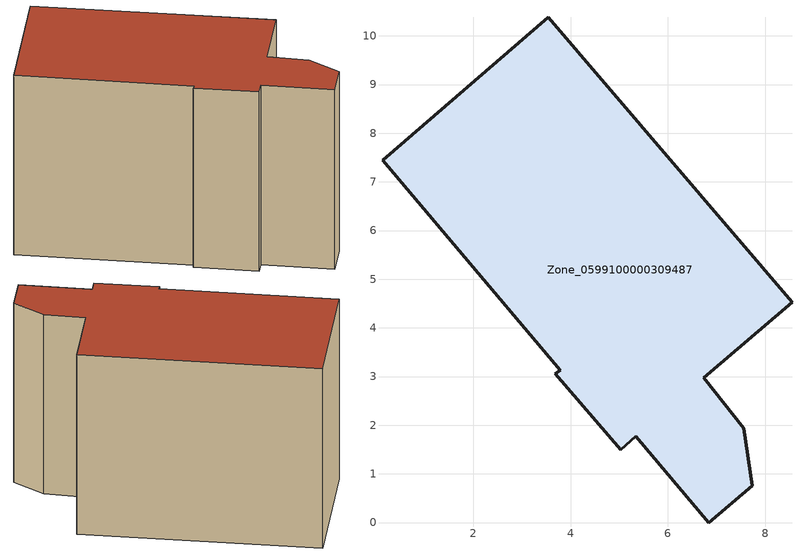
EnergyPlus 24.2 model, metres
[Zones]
Zone_0599100000309487
 floor ground (C_G): 3.54,10.38 8.55,4.53 6.74,2.97 7.56,1.93 7.73,0.76 6.84,0 5.34,1.77 5.03,1.5 3.69,3.06 3.78,3.13 0.14,7.45 z0
 wall outside (C_F): 8.55,4.53 3.54,10.38 0.14,7.45 3.78,3.13 3.69,3.06 5.03,1.5 5.34,1.77 6.84,0 7.73,0.76 7.56,1.93 6.74,2.97 8.55,4.53 z0:6.37
 roof outside (C_R): 3.69,3.06 5.03,1.5 5.34,1.77 6.84,0 7.73,0.76 7.56,1.93 6.74,2.97 8.55,4.53 3.54,10.38 0.14,7.45 3.78,3.13 z6.37
[BUILDING]
Pand.0599100000309487: North Axis=0; Terrain=City; Loads Convergence Tolerance Value=0.04; Temperature Convergence Tolerance Value=0.4; Solar Distribution=FullExterior; Maximum Number of Warmup Days=25; Minimum Number of Warmup Days=1
[Site:Location]
Rotterdam.The.Hague.AP_ZH_NLD Design_Conditions: Latitude=51.96; Longitude=4.45; Time Zone=1; Elevation=-4.5
[SITE:GROUNDTEMPERATURE:BUILDINGSURFACE]
18, 18, 18, 18, 18, 18, 18, 18, 18, 18, 18, 18
[MATERIAL] Thermal Absorptance=0.9; Solar Absorptance=0.7; Visible Absorptance=0.7
Name | Roughness | Thickness | Conductivity | Density | Specific Heat
G.TI.1946 | MediumSmooth | 0.15 | 1 | 540 | 1210
F.TI.1946 | Rough | 0.3 | 0.857143 | 1920 | 840
R.TI.1946 | MediumRough | 0.2 | 0.1 | 1500 | 1000
[CONSTRUCTION]
C_G: G.TI.1946
C_F: F.TI.1946
C_R: R.TI.1946
[ZONE]
Zone_0599100000309487: Type=1; Multiplier=1; Ceiling Height=Autocalculate; Volume=Autocalculate; Floor Area=autocalculate; Part of Total Floor Area=Yes
[ZONEINFILTRATION:DESIGNFLOWRATE]
Infil_Zone_0599100000309487: Zone or ZoneList or Space or SpaceList=Zone_0599100000309487; Schedule=AlwaysOn; Design Flow Rate Calculation Method=Flow/Area; Flow Rate per Floor Area=0.003; Constant Term Coefficient=1; Temperature Term Coefficient=0; Velocity Term Coefficient=0; Velocity Squared Term Coefficient=0
[HVACTEMPLATE:ZONE:IDEALLOADSAIRSYSTEM]
Zone_0599100000309487: Maximum Heating Supply Air Temperature=50; Minimum Cooling Supply Air Temperature=13; Maximum Heating Supply Air Humidity Ratio=0.0156; Minimum Cooling Supply Air Humidity Ratio=0.0077; Heating Limit=NoLimit; Cooling Limit=NoLimit; Dehumidification Control Type=ConstantSensibleHeatRatio; Cooling Sensible Heat Ratio=0.7; Dehumidification Setpoint=60; Humidification Control Type=None; Humidification Setpoint=30; Outdoor Air Method=None; Outdoor Air Flow Rate per Person=0.00944; Outdoor Air Flow Rate per Zone Floor Area=0; Outdoor Air Flow Rate per Zone=0; Demand Controlled Ventilation Type=None; Outdoor Air Economizer Type=NoEconomizer; Heat Recovery Type=None; Sensible Heat Recovery Effectiveness=0.7; Latent Heat Recovery Effectiveness=0.65
[ZONECONTROL:THERMOSTAT]
ThermostatControl_Zone_0599100000309487: Zone or ZoneList=Zone_0599100000309487; Control Type Schedule=DualSetpointControlType; Control 1=Thermostat_Zone_0599100000309487; Temperature Difference Between Cutout And Setpoint=0
[THERMOSTATSETPOINT:DUALSETPOINT]
Thermostat_Zone_0599100000309487: Heating Setpoint Temperature Schedule=HeatingSetpoint_Zone_0599100000309487; Cooling Setpoint Temperature Schedule=CoolingSetpoint_Zone_0599100000309487
[SCHEDULE:COMPACT]
HeatingSetpoint_Zone_0599100000309487: Through: 12/31, For: AllDays, Until: 24:00, 21
CoolingSetpoint_Zone_0599100000309487: Through: 12/31, For: AllDays, Until: 24:00, 24
DualSetpointControlType: Through: 12/31, For: AllDays, Until: 24:00, 4
AlwaysOn: Through: 12/31, For: AllDays, Until: 24:00, 1
